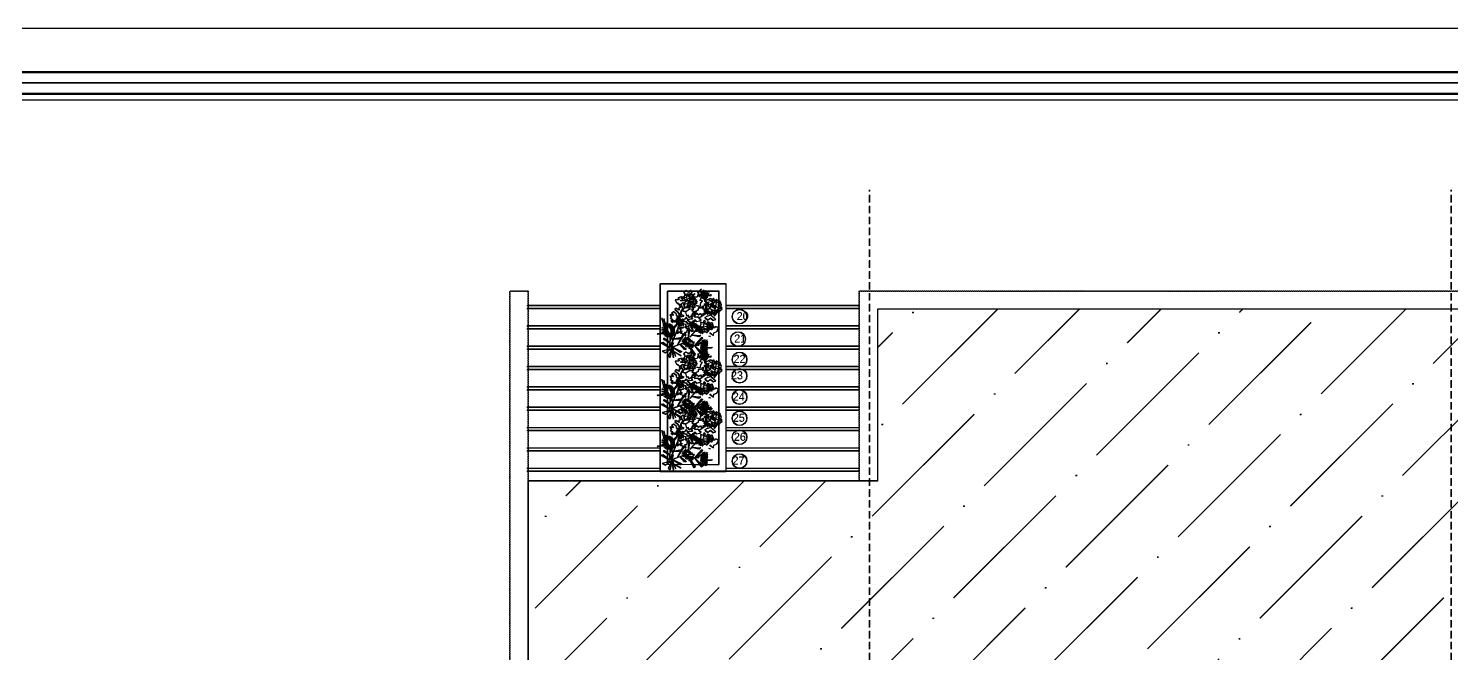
# Model space of a CAD drawing. Header units: inches. Extents: x 4821 to 127877, y 58012 to 433683.
# Drawn here: x 26467 to 46034, y 246447 to 255049 of the extents above; entities that cross this region are included whole.
import ezdxf

# ---------------------------------------------------------------- set-up
doc = ezdxf.new("R2010")
doc.units = ezdxf.units.IN
doc.header["$MEASUREMENT"] = 0
doc.linetypes.add('01-xa-b02-ground floor plan-h$0$HIDDENX2', pattern=[0.75, 0.5, -0.25])
doc.linetypes.add('DLINE', pattern=[0.55, 0.3, -0.25])
for name, color, linetype in [('A-COLS-TONE', 252, 'Continuous'), ('A-FLOR-OVHD', 21, 'DLINE'), ('A-FLOR-STRS', 11, 'Continuous'), ('A-FURN-FIXD', 10, 'Continuous'), ('A-WALL', 53, 'Continuous'), ('ELECTRICAL', 4, 'Continuous')]:
    doc.layers.add(name, color=color, linetype=linetype)
doc.styles.add('Xarab', font='xarab.shx')

# ---------------------------------------------------------------- blocks, each defined once
blk = doc.blocks.new('BANDA-MOATAZ')
at = {"color": 10}
blk.add_lwpolyline([(0, 0), (0, 40500), (-57155, 40500), (-57155, 0)], close=True, dxfattribs=at)
at = {"const_width": 17.5}
for points in [[(-350, 350), (-350, 40150), (-56805, 40150), (-56805, 350)], [(-525, 5112), (-525, 39975), (-56630, 39975), (-56630, 5112)]]:
    blk.add_lwpolyline(points, close=True, dxfattribs=at)
at = {"color": 131}
blk.add_lwpolyline([(-438, 438), (-438, 40062), (-56718, 40062), (-56718, 438)], close=True, dxfattribs=at)
at = {"layer": 'ELECTRICAL', "color": 131}
blk.add_lwpolyline([(-575, 5162), (-575, 39925), (-56580, 39925), (-56580, 5162)], close=True, dxfattribs=at)
blk = doc.blocks.new('A$C37701CC9')
at = {"layer": 'A-FURN-FIXD', "linetype": 'Continuous'}
for p, q in [((0.335, 0.613), (0.406, 0.656)), ((0.041, 0.543), (0.034, 0.505)), ((0.034, 0.505), (0.1, 0.451)), ((0.101, 0.445), (0.041, 0.543)), ((0.102, 0.473), (0.136, 0.564)), ((0.127, 0.582), (0.103, 0.475)), ((0.241, 0.512), (0.11, 0.477)), ((0.136, 0.564), (0.127, 0.582)), ((0.182, 0.572), (0.161, 0.492)), ((0.163, 0.495), (0.186, 0.562)), ((0.186, 0.562), (0.182, 0.572)), ((0.212, 0.647), (0.218, 0.655)), ((0.233, 0.597), (0.212, 0.647)), ((0.26, 0.529), (0.212, 0.539)), ((0.212, 0.539), (0.259, 0.533)), ((0.259, 0.533), (0.215, 0.559)), ((0.215, 0.559), (0.265, 0.539)), ((0.217, 0.516), (0.26, 0.529)), ((0.257, 0.52), (0.217, 0.516)), ((0.218, 0.655), (0.243, 0.601)), ((0.265, 0.539), (0.222, 0.578)), ((0.222, 0.578), (0.273, 0.549)), ((0.222, 0.488), (0.257, 0.52)), ((0.258, 0.513), (0.222, 0.488)), ((0.234, 0.48), (0.258, 0.513)), ((0.267, 0.507), (0.234, 0.48)), ((0.273, 0.549), (0.237, 0.593)), ((0.237, 0.593), (0.281, 0.562)), ((0.248, 0.47), (0.267, 0.507)), ((0.275, 0.5), (0.248, 0.47)), ((0.281, 0.562), (0.249, 0.608)), ((0.249, 0.608), (0.286, 0.571)), ((0.267, 0.464), (0.275, 0.5)), ((0.283, 0.499), (0.267, 0.464)), ((0.286, 0.571), (0.273, 0.62)), ((0.273, 0.62), (0.297, 0.575)), ((0.288, 0.469), (0.283, 0.499)), ((0.291, 0.502), (0.288, 0.469)), ((0.319, 0.508), (0.29, 0.501)), ((0.29, 0.501), (0.394, 0.463)), ((0.305, 0.472), (0.291, 0.502)), ((0.297, 0.575), (0.3, 0.624)), ((0.3, 0.624), (0.309, 0.578)), ((0.302, 0.504), (0.3, 0.508)), ((0.3, 0.505), (0.3, 0.508)), ((0.302, 0.496), (0.305, 0.472)), ((0.306, 0.494), (0.314, 0.475)), ((0.309, 0.578), (0.329, 0.622)), ((0.313, 0.507), (0.31, 0.513)), ((0.31, 0.507), (0.31, 0.513)), ((0.312, 0.492), (0.314, 0.475)), ((0.321, 0.507), (0.316, 0.523)), ((0.346, 0.497), (0.319, 0.52)), ((0.388, 0.473), (0.319, 0.508)), ((0.329, 0.622), (0.324, 0.578)), ((0.324, 0.578), (0.35, 0.616)), ((0.351, 0.505), (0.326, 0.525)), ((0.326, 0.525), (0.346, 0.497)), ((0.35, 0.616), (0.331, 0.574)), ((0.331, 0.574), (0.362, 0.602)), ((0.361, 0.517), (0.331, 0.536)), ((0.331, 0.536), (0.351, 0.505)), ((0.362, 0.602), (0.334, 0.567)), ((0.334, 0.567), (0.368, 0.582)), ((0.366, 0.534), (0.338, 0.543)), ((0.338, 0.543), (0.361, 0.517)), ((0.368, 0.582), (0.339, 0.56)), ((0.339, 0.56), (0.368, 0.557)), ((0.368, 0.557), (0.34, 0.552)), ((0.34, 0.552), (0.366, 0.534)), ((0.403, 0.636), (0.355, 0.607)), ((0.427, 0.539), (0.392, 0.53)), ((0.392, 0.53), (0.417, 0.509)), ((0.412, 0.54), (0.402, 0.545)), ((0.402, 0.545), (0.409, 0.48)), ((0.412, 0.489), (0.412, 0.54)), ((0.427, 0.463), (0.415, 0.496)), ((0.415, 0.496), (0.419, 0.461)), ((0.417, 0.509), (0.417, 0.481)), ((0.429, 0.562), (0.427, 0.539)), ((0.431, 0.497), (0.427, 0.463)), ((0.447, 0.555), (0.429, 0.562)), ((0.43, 0.469), (0.431, 0.497)), ((0.448, 0.493), (0.43, 0.469)), ((0.434, 0.47), (0.448, 0.493)), ((0.468, 0.577), (0.447, 0.555)), ((0.472, 0.539), (0.468, 0.577)), ((0.49, 0.566), (0.472, 0.539)), ((0.472, 0.486), (0.48, 0.504)), ((0.48, 0.504), (0.496, 0.508)), ((0.512, 0.546), (0.49, 0.566)), ((0.496, 0.508), (0.512, 0.546)), ((0.527, 0.504), (0.515, 0.491)), ((0.543, 0.542), (0.527, 0.504)), ((0.56, 0.534), (0.543, 0.542)), ((0.551, 0.493), (0.56, 0.534)), ((0.569, 0.505), (0.551, 0.493)), ((0.583, 0.483), (0.569, 0.505)), ((0.601, 0.505), (0.583, 0.483)), ((0.614, 0.479), (0.601, 0.505)), ((0.622, 0.533), (0.608, 0.499)), ((0.608, 0.499), (0.642, 0.477)), ((0.623, 0.546), (0.622, 0.533)), ((0.65, 0.57), (0.623, 0.546)), ((0.665, 0.526), (0.65, 0.57)), ((0.657, 0.508), (0.678, 0.483)), ((0.675, 0.441), (0.66, 0.507)), ((0.66, 0.507), (0.674, 0.445)), ((0.68, 0.544), (0.665, 0.526)), ((0.674, 0.445), (0.711, 0.497)), ((0.678, 0.483), (0.698, 0.497)), ((0.704, 0.512), (0.68, 0.544)), ((0.684, 0.501), (0.704, 0.512)), ((0.698, 0.497), (0.706, 0.482)), ((0.711, 0.497), (0.71, 0.449)), ((0.762, 0.502), (0.735, 0.474)), ((0.786, 0.479), (0.762, 0.502)), ((0.009, 0.462), (0, 0.435)), ((0, 0.435), (0.101, 0.445)), ((0.005, 0.397), (0.104, 0.447)), ((0.104, 0.447), (0.009, 0.462)), ((0.114, 0.45), (0.026, 0.381)), ((0.049, 0.32), (0.069, 0.405)), ((0.083, 0.336), (0.116, 0.442)), ((0.118, 0.445), (0.098, 0.326)), ((0.1, 0.451), (0.169, 0.447)), ((0.365, 0.443), (0.102, 0.473)), ((0.161, 0.465), (0.107, 0.451)), ((0.191, 0.348), (0.116, 0.448)), ((0.132, 0.304), (0.173, 0.369)), ((0.175, 0.369), (0.14, 0.286)), ((0.3, 0.369), (0.157, 0.397)), ((0.169, 0.447), (0.161, 0.465)), ((0.167, 0.393), (0.301, 0.354)), ((0.207, 0.315), (0.185, 0.337)), ((0.205, 0.326), (0.185, 0.337)), ((0.191, 0.348), (0.221, 0.321)), ((0.192, 0.465), (0.217, 0.487)), ((0.204, 0.467), (0.227, 0.485)), ((0.244, 0.22), (0.205, 0.335)), ((0.205, 0.334), (0.216, 0.228)), ((0.23, 0.398), (0.211, 0.457)), ((0.231, 0.32), (0.214, 0.358)), ((0.214, 0.358), (0.224, 0.32)), ((0.217, 0.458), (0.25, 0.39)), ((0.25, 0.39), (0.23, 0.398)), ((0.236, 0.358), (0.231, 0.32)), ((0.24, 0.321), (0.236, 0.358)), ((0.254, 0.347), (0.24, 0.321)), ((0.251, 0.307), (0.268, 0.339)), ((0.252, 0.323), (0.254, 0.347)), ((0.268, 0.339), (0.252, 0.323)), ((0.388, 0.329), (0.258, 0.297)), ((0.313, 0.395), (0.28, 0.451)), ((0.505, 0.481), (0.284, 0.433)), ((0.317, 0.407), (0.284, 0.433)), ((0.285, 0.45), (0.327, 0.391)), ((0.299, 0.367), (0.288, 0.333)), ((0.288, 0.333), (0.325, 0.355)), ((0.303, 0.406), (0.299, 0.367)), ((0.301, 0.354), (0.3, 0.369)), ((0.356, 0.416), (0.303, 0.406)), ((0.327, 0.391), (0.313, 0.395)), ((0.323, 0.489), (0.328, 0.481)), ((0.325, 0.355), (0.331, 0.334)), ((0.326, 0.488), (0.328, 0.481)), ((0.331, 0.334), (0.356, 0.336)), ((0.366, 0.454), (0.341, 0.421)), ((0.341, 0.421), (0.356, 0.416)), ((0.364, 0.39), (0.347, 0.442)), ((0.348, 0.445), (0.379, 0.381)), ((0.352, 0.335), (0.37, 0.335)), ((0.379, 0.381), (0.364, 0.39)), ((0.365, 0.443), (0.4, 0.448)), ((0.365, 0.31), (0.388, 0.329)), ((0.377, 0.421), (0.366, 0.454)), ((0.369, 0.347), (0.38, 0.36)), ((0.37, 0.335), (0.369, 0.347)), ((0.406, 0.425), (0.377, 0.421)), ((0.413, 0.434), (0.378, 0.415)), ((0.378, 0.415), (0.408, 0.434)), ((0.378, 0.362), (0.489, 0.275)), ((0.41, 0.445), (0.38, 0.441)), ((0.38, 0.441), (0.413, 0.434)), ((0.38, 0.36), (0.412, 0.37)), ((0.414, 0.452), (0.385, 0.462)), ((0.385, 0.462), (0.41, 0.445)), ((0.409, 0.43), (0.394, 0.39)), ((0.394, 0.39), (0.418, 0.428)), ((0.417, 0.317), (0.396, 0.341)), ((0.419, 0.461), (0.398, 0.481)), ((0.398, 0.481), (0.414, 0.452)), ((0.409, 0.411), (0.406, 0.425)), ((0.411, 0.439), (0.409, 0.432)), ((0.409, 0.434), (0.411, 0.432)), ((0.412, 0.37), (0.409, 0.411)), ((0.414, 0.448), (0.411, 0.439)), ((0.411, 0.432), (0.415, 0.43)), ((0.418, 0.455), (0.414, 0.448)), ((0.415, 0.43), (0.419, 0.43)), ((0.417, 0.481), (0.438, 0.471)), ((0.418, 0.428), (0.417, 0.397)), ((0.417, 0.397), (0.424, 0.427)), ((0.421, 0.463), (0.418, 0.455)), ((0.419, 0.43), (0.426, 0.431)), ((0.426, 0.466), (0.421, 0.463)), ((0.424, 0.427), (0.432, 0.407)), ((0.444, 0.38), (0.425, 0.351)), ((0.425, 0.351), (0.443, 0.332)), ((0.432, 0.466), (0.426, 0.466)), ((0.426, 0.431), (0.428, 0.433)), ((0.428, 0.433), (0.433, 0.441)), ((0.432, 0.407), (0.428, 0.429)), ((0.428, 0.429), (0.444, 0.421)), ((0.435, 0.46), (0.432, 0.466)), ((0.444, 0.421), (0.432, 0.435)), ((0.432, 0.435), (0.45, 0.429)), ((0.433, 0.441), (0.436, 0.449)), ((0.455, 0.484), (0.434, 0.47)), ((0.45, 0.429), (0.434, 0.439)), ((0.434, 0.439), (0.453, 0.438)), ((0.436, 0.449), (0.435, 0.46)), ((0.437, 0.448), (0.457, 0.453)), ((0.453, 0.438), (0.437, 0.448)), ((0.438, 0.464), (0.455, 0.484)), ((0.457, 0.471), (0.438, 0.464)), ((0.438, 0.471), (0.448, 0.469)), ((0.44, 0.454), (0.457, 0.471)), ((0.457, 0.453), (0.44, 0.454)), ((0.443, 0.332), (0.453, 0.318)), ((0.459, 0.427), (0.444, 0.407)), ((0.444, 0.407), (0.444, 0.38)), ((0.445, 0.472), (0.449, 0.487)), ((0.449, 0.487), (0.472, 0.486)), ((0.471, 0.37), (0.457, 0.343)), ((0.457, 0.343), (0.458, 0.309)), ((0.463, 0.404), (0.459, 0.427)), ((0.462, 0.458), (0.479, 0.466)), ((0.492, 0.391), (0.463, 0.404)), ((0.483, 0.48), (0.464, 0.463)), ((0.494, 0.318), (0.471, 0.37)), ((0.479, 0.466), (0.483, 0.48)), ((0.48, 0.373), (0.492, 0.391)), ((0.509, 0.473), (0.481, 0.449)), ((0.481, 0.449), (0.5, 0.42)), ((0.516, 0.336), (0.494, 0.318)), ((0.5, 0.42), (0.505, 0.449)), ((0.5, 0.355), (0.52, 0.376)), ((0.524, 0.341), (0.5, 0.355)), ((0.513, 0.477), (0.505, 0.481)), ((0.505, 0.449), (0.527, 0.464)), ((0.515, 0.491), (0.509, 0.473)), ((0.509, 0.388), (0.551, 0.413)), ((0.52, 0.376), (0.509, 0.388)), ((0.537, 0.305), (0.516, 0.336)), ((0.528, 0.337), (0.524, 0.341)), ((0.609, 0.434), (0.527, 0.471)), ((0.527, 0.464), (0.53, 0.468)), ((0.553, 0.336), (0.528, 0.337)), ((0.531, 0.47), (0.594, 0.457)), ((0.55, 0.29), (0.553, 0.336)), ((0.572, 0.332), (0.55, 0.29)), ((0.554, 0.456), (0.554, 0.415)), ((0.554, 0.415), (0.602, 0.378)), ((0.586, 0.296), (0.572, 0.332)), ((0.612, 0.337), (0.585, 0.351)), ((0.585, 0.351), (0.586, 0.296)), ((0.592, 0.475), (0.614, 0.479)), ((0.594, 0.457), (0.592, 0.475)), ((0.593, 0.425), (0.618, 0.453)), ((0.603, 0.411), (0.593, 0.425)), ((0.602, 0.378), (0.594, 0.377)), ((0.594, 0.377), (0.612, 0.337)), ((0.654, 0.381), (0.598, 0.421)), ((0.598, 0.421), (0.654, 0.409)), ((0.602, 0.402), (0.603, 0.411)), ((0.626, 0.366), (0.602, 0.402)), ((0.629, 0.365), (0.614, 0.389)), ((0.614, 0.389), (0.654, 0.381)), ((0.618, 0.35), (0.626, 0.366)), ((0.633, 0.326), (0.618, 0.35)), ((0.654, 0.409), (0.621, 0.463)), ((0.621, 0.463), (0.675, 0.441)), ((0.631, 0.33), (0.629, 0.365)), ((0.687, 0.368), (0.631, 0.33)), ((0.65, 0.343), (0.633, 0.326)), ((0.642, 0.477), (0.644, 0.455)), ((0.677, 0.427), (0.646, 0.357)), ((0.646, 0.357), (0.663, 0.415)), ((0.68, 0.321), (0.65, 0.343)), ((0.663, 0.415), (0.723, 0.406)), ((0.667, 0.337), (0.687, 0.368)), ((0.704, 0.323), (0.667, 0.337)), ((0.688, 0.447), (0.669, 0.347)), ((0.669, 0.347), (0.72, 0.372)), ((0.688, 0.365), (0.677, 0.427)), ((0.761, 0.385), (0.679, 0.415)), ((0.679, 0.415), (0.688, 0.365)), ((0.693, 0.337), (0.68, 0.321)), ((0.723, 0.406), (0.688, 0.447)), ((0.712, 0.332), (0.693, 0.337)), ((0.731, 0.39), (0.701, 0.362)), ((0.701, 0.362), (0.704, 0.323)), ((0.703, 0.389), (0.73, 0.434)), ((0.747, 0.37), (0.703, 0.389)), ((0.706, 0.482), (0.731, 0.478)), ((0.706, 0.367), (0.73, 0.354)), ((0.71, 0.449), (0.759, 0.456)), ((0.713, 0.347), (0.712, 0.332)), ((0.722, 0.34), (0.713, 0.347)), ((0.728, 0.356), (0.722, 0.34)), ((0.73, 0.434), (0.761, 0.385)), ((0.73, 0.354), (0.731, 0.39)), ((0.731, 0.478), (0.743, 0.456)), ((0.759, 0.456), (0.733, 0.439)), ((0.733, 0.439), (0.77, 0.412)), ((0.752, 0.336), (0.741, 0.359)), ((0.743, 0.456), (0.757, 0.454)), ((0.76, 0.391), (0.747, 0.37)), ((0.81, 0.334), (0.752, 0.336)), ((0.757, 0.454), (0.763, 0.431)), ((0.77, 0.412), (0.76, 0.391)), ((0.781, 0.371), (0.76, 0.387)), ((0.763, 0.431), (0.773, 0.418)), ((0.809, 0.346), (0.768, 0.316)), ((0.768, 0.307), (0.806, 0.342)), ((0.773, 0.418), (0.769, 0.414)), ((0.773, 0.318), (0.81, 0.334)), ((0.778, 0.442), (0.786, 0.479)), ((0.807, 0.429), (0.778, 0.442)), ((0.781, 0.405), (0.807, 0.429)), ((0.096, 0.176), (0.164, 0.243)), ((0.112, 0.171), (0.096, 0.176)), ((0.166, 0.241), (0.112, 0.171)), ((0.14, 0.286), (0.132, 0.304)), ((0.204, 0.202), (0.133, 0.103)), ((0.148, 0.091), (0.204, 0.199)), ((0.198, 0.28), (0.158, 0.254)), ((0.158, 0.254), (0.187, 0.257)), ((0.207, 0.283), (0.167, 0.284)), ((0.167, 0.284), (0.198, 0.28)), ((0.187, 0.257), (0.168, 0.229)), ((0.168, 0.229), (0.205, 0.252)), ((0.173, 0.305), (0.207, 0.283)), ((0.209, 0.293), (0.173, 0.305)), ((0.205, 0.252), (0.179, 0.218)), ((0.179, 0.218), (0.209, 0.247)), ((0.209, 0.295), (0.184, 0.322)), ((0.207, 0.31), (0.184, 0.322)), ((0.199, 0.277), (0.196, 0.265)), ((0.196, 0.265), (0.202, 0.255)), ((0.226, 0.156), (0.198, 0.214)), ((0.206, 0.288), (0.199, 0.277)), ((0.202, 0.255), (0.21, 0.255)), ((0.205, 0.203), (0.322, 0.151)), ((0.208, 0.291), (0.206, 0.288)), ((0.209, 0.247), (0.207, 0.217)), ((0.214, 0.242), (0.207, 0.217)), ((0.209, 0.324), (0.225, 0.315)), ((0.213, 0.256), (0.21, 0.255)), ((0.311, 0.144), (0.212, 0.196)), ((0.212, 0.196), (0.261, 0.149)), ((0.235, 0.163), (0.212, 0.191)), ((0.215, 0.309), (0.219, 0.306)), ((0.219, 0.306), (0.216, 0.306)), ((0.216, 0.228), (0.244, 0.22)), ((0.217, 0.303), (0.221, 0.307)), ((0.229, 0.319), (0.221, 0.307)), ((0.235, 0.324), (0.229, 0.319)), ((0.229, 0.266), (0.233, 0.269)), ((0.233, 0.269), (0.239, 0.277)), ((0.241, 0.323), (0.235, 0.324)), ((0.242, 0.233), (0.236, 0.263)), ((0.236, 0.263), (0.253, 0.249)), ((0.238, 0.239), (0.242, 0.233)), ((0.239, 0.277), (0.244, 0.285)), ((0.253, 0.249), (0.239, 0.273)), ((0.239, 0.273), (0.262, 0.27)), ((0.246, 0.318), (0.241, 0.323)), ((0.243, 0.282), (0.271, 0.286)), ((0.262, 0.27), (0.243, 0.282)), ((0.244, 0.285), (0.248, 0.296)), ((0.249, 0.307), (0.246, 0.318)), ((0.248, 0.296), (0.249, 0.307)), ((0.251, 0.296), (0.276, 0.312)), ((0.276, 0.312), (0.251, 0.307)), ((0.271, 0.286), (0.251, 0.296)), ((0.273, 0.294), (0.365, 0.31)), ((0.368, 0.25), (0.288, 0.286)), ((0.319, 0.185), (0.313, 0.277)), ((0.316, 0.271), (0.339, 0.173)), ((0.339, 0.173), (0.319, 0.185)), ((0.37, 0.32), (0.357, 0.283)), ((0.357, 0.283), (0.37, 0.273)), ((0.405, 0.31), (0.359, 0.268)), ((0.36, 0.264), (0.417, 0.309)), ((0.4, 0.208), (0.362, 0.178)), ((0.362, 0.178), (0.395, 0.196)), ((0.403, 0.216), (0.365, 0.196)), ((0.365, 0.196), (0.4, 0.208)), ((0.376, 0.218), (0.366, 0.248)), ((0.396, 0.2), (0.366, 0.151)), ((0.366, 0.151), (0.4, 0.197)), ((0.368, 0.246), (0.387, 0.222)), ((0.369, 0.249), (0.399, 0.237)), ((0.37, 0.273), (0.383, 0.287)), ((0.411, 0.227), (0.382, 0.217)), ((0.382, 0.217), (0.403, 0.216)), ((0.383, 0.287), (0.402, 0.279)), ((0.385, 0.141), (0.39, 0.169)), ((0.415, 0.231), (0.388, 0.239)), ((0.388, 0.239), (0.411, 0.227)), ((0.39, 0.165), (0.41, 0.204)), ((0.4, 0.197), (0.39, 0.165)), ((0.39, 0.169), (0.413, 0.177)), ((0.419, 0.238), (0.4, 0.246)), ((0.4, 0.246), (0.415, 0.231)), ((0.412, 0.154), (0.4, 0.168)), ((0.424, 0.245), (0.401, 0.264)), ((0.401, 0.264), (0.419, 0.238)), ((0.402, 0.279), (0.407, 0.283)), ((0.417, 0.309), (0.405, 0.31)), ((0.407, 0.283), (0.413, 0.283)), ((0.41, 0.234), (0.41, 0.234)), ((0.41, 0.204), (0.415, 0.187)), ((0.411, 0.174), (0.423, 0.149)), ((0.413, 0.283), (0.414, 0.301)), ((0.413, 0.177), (0.422, 0.191)), ((0.414, 0.256), (0.427, 0.324)), ((0.414, 0.301), (0.417, 0.317)), ((0.415, 0.187), (0.418, 0.212)), ((0.424, 0.251), (0.417, 0.275)), ((0.417, 0.275), (0.424, 0.245)), ((0.418, 0.212), (0.429, 0.201)), ((0.42, 0.215), (0.463, 0.131)), ((0.421, 0.22), (0.423, 0.212)), ((0.429, 0.201), (0.421, 0.218)), ((0.421, 0.218), (0.435, 0.211)), ((0.422, 0.191), (0.433, 0.182)), ((0.431, 0.299), (0.424, 0.251)), ((0.425, 0.222), (0.438, 0.224)), ((0.435, 0.211), (0.425, 0.222)), ((0.427, 0.226), (0.44, 0.235)), ((0.438, 0.224), (0.427, 0.226)), ((0.449, 0.299), (0.429, 0.258)), ((0.429, 0.258), (0.431, 0.299)), ((0.43, 0.231), (0.447, 0.239)), ((0.44, 0.235), (0.43, 0.231)), ((0.432, 0.182), (0.43, 0.147)), ((0.434, 0.25), (0.455, 0.265)), ((0.445, 0.255), (0.434, 0.25)), ((0.442, 0.21), (0.434, 0.185)), ((0.435, 0.265), (0.449, 0.299)), ((0.452, 0.285), (0.435, 0.265)), ((0.435, 0.244), (0.445, 0.255)), ((0.447, 0.239), (0.435, 0.244)), ((0.439, 0.259), (0.452, 0.285)), ((0.455, 0.265), (0.439, 0.259)), ((0.439, 0.185), (0.454, 0.164)), ((0.463, 0.206), (0.442, 0.21)), ((0.458, 0.309), (0.448, 0.309)), ((0.45, 0.307), (0.476, 0.303)), ((0.454, 0.164), (0.466, 0.175)), ((0.484, 0.217), (0.463, 0.206)), ((0.466, 0.175), (0.486, 0.165)), ((0.476, 0.303), (0.479, 0.287)), ((0.479, 0.287), (0.494, 0.289)), ((0.494, 0.289), (0.481, 0.26)), ((0.481, 0.26), (0.498, 0.232)), ((0.487, 0.183), (0.484, 0.217)), ((0.486, 0.165), (0.51, 0.164)), ((0.514, 0.185), (0.487, 0.183)), ((0.498, 0.232), (0.512, 0.218)), ((0.51, 0.164), (0.514, 0.185)), ((0.512, 0.218), (0.519, 0.235)), ((0.519, 0.235), (0.529, 0.248)), ((0.524, 0.285), (0.537, 0.305)), ((0.534, 0.265), (0.524, 0.285)), ((0.526, 0.247), (0.627, 0.167)), ((0.529, 0.248), (0.534, 0.265)), ((0.551, 0.183), (0.533, 0.145)), ((0.571, 0.165), (0.549, 0.187)), ((0.581, 0.248), (0.557, 0.219)), ((0.561, 0.22), (0.571, 0.225)), ((0.58, 0.314), (0.563, 0.261)), ((0.563, 0.261), (0.581, 0.248)), ((0.571, 0.225), (0.579, 0.208)), ((0.598, 0.123), (0.571, 0.165)), ((0.579, 0.208), (0.595, 0.215)), ((0.61, 0.285), (0.58, 0.314)), ((0.595, 0.215), (0.607, 0.196)), ((0.636, 0.15), (0.596, 0.169)), ((0.596, 0.169), (0.629, 0.127)), ((0.607, 0.188), (0.621, 0.213)), ((0.607, 0.196), (0.607, 0.188)), ((0.634, 0.288), (0.61, 0.285)), ((0.638, 0.196), (0.62, 0.199)), ((0.62, 0.199), (0.636, 0.15)), ((0.621, 0.213), (0.641, 0.21)), ((0.634, 0.166), (0.625, 0.166)), ((0.625, 0.166), (0.638, 0.135)), ((0.646, 0.251), (0.634, 0.288)), ((0.646, 0.208), (0.634, 0.166)), ((0.641, 0.21), (0.637, 0.233)), ((0.637, 0.233), (0.669, 0.233)), ((0.656, 0.201), (0.638, 0.196)), ((0.705, 0.216), (0.643, 0.186)), ((0.643, 0.186), (0.676, 0.151)), ((0.667, 0.253), (0.646, 0.251)), ((0.688, 0.214), (0.646, 0.208)), ((0.65, 0.184), (0.688, 0.214)), ((0.676, 0.151), (0.65, 0.184)), ((0.656, 0.324), (0.661, 0.27)), ((0.683, 0.215), (0.656, 0.201)), ((0.661, 0.27), (0.7, 0.277)), ((0.669, 0.233), (0.667, 0.253)), ((0.712, 0.224), (0.675, 0.157)), ((0.695, 0.236), (0.683, 0.215)), ((0.703, 0.164), (0.683, 0.095)), ((0.684, 0.204), (0.705, 0.216)), ((0.731, 0.152), (0.684, 0.204)), ((0.714, 0.188), (0.695, 0.236)), ((0.7, 0.277), (0.726, 0.264)), ((0.704, 0.07), (0.703, 0.164)), ((0.733, 0.194), (0.712, 0.224)), ((0.734, 0.236), (0.714, 0.188)), ((0.726, 0.264), (0.725, 0.292)), ((0.725, 0.292), (0.779, 0.285)), ((0.762, 0.243), (0.725, 0.222)), ((0.725, 0.222), (0.728, 0.236)), ((0.728, 0.236), (0.754, 0.248)), ((0.732, 0.185), (0.733, 0.194)), ((0.777, 0.188), (0.734, 0.236)), ((0.782, 0.256), (0.753, 0.265)), ((0.753, 0.265), (0.781, 0.26)), ((0.756, 0.175), (0.753, 0.163)), ((0.76, 0.196), (0.756, 0.175)), ((0.781, 0.26), (0.757, 0.285)), ((0.757, 0.285), (0.784, 0.267)), ((0.757, 0.25), (0.782, 0.256)), ((0.783, 0.246), (0.757, 0.25)), ((0.788, 0.246), (0.765, 0.229)), ((0.765, 0.229), (0.783, 0.246)), ((0.768, 0.316), (0.768, 0.307)), ((0.779, 0.285), (0.773, 0.318)), ((0.773, 0.108), (0.777, 0.188)), ((0.784, 0.267), (0.776, 0.295)), ((0.776, 0.295), (0.79, 0.276)), ((0.78, 0.222), (0.788, 0.246)), ((0.798, 0.245), (0.78, 0.222)), ((0.79, 0.276), (0.794, 0.309)), ((0.792, 0.221), (0.798, 0.245)), ((0.803, 0.243), (0.792, 0.221)), ((0.794, 0.309), (0.8, 0.275)), ((0.8, 0.275), (0.82, 0.31)), ((0.803, 0.31), (0.8, 0.285)), ((0.8, 0.218), (0.803, 0.243)), ((0.809, 0.24), (0.8, 0.218)), ((0.809, 0.19), (0.806, 0.211)), ((0.807, 0.214), (0.826, 0.191)), ((0.813, 0.217), (0.809, 0.24)), ((0.826, 0.191), (0.809, 0.19)), ((0.82, 0.31), (0.81, 0.278)), ((0.81, 0.278), (0.834, 0.303)), ((0.817, 0.247), (0.813, 0.217)), ((0.835, 0.218), (0.814, 0.244)), ((0.834, 0.303), (0.82, 0.277)), ((0.82, 0.277), (0.85, 0.289)), ((0.85, 0.289), (0.825, 0.271)), ((0.825, 0.271), (0.852, 0.263)), ((0.85, 0.239), (0.825, 0.25)), ((0.825, 0.25), (0.835, 0.218)), ((0.852, 0.263), (0.827, 0.264)), ((0.827, 0.264), (0.85, 0.239)), ((0.853, 0.316), (0.837, 0.326)), ((0.133, 0.103), (0.148, 0.091)), ((0.197, 0.089), (0.153, 0.08)), ((0.153, 0.08), (0.194, 0.079)), ((0.194, 0.079), (0.159, 0.053)), ((0.159, 0.053), (0.191, 0.064)), ((0.209, 0.092), (0.162, 0.108)), ((0.162, 0.108), (0.197, 0.089)), ((0.177, 0.048), (0.205, 0.067)), ((0.191, 0.064), (0.177, 0.048)), ((0.214, 0.1), (0.185, 0.121)), ((0.185, 0.121), (0.209, 0.092)), ((0.215, 0.093), (0.198, 0.087)), ((0.198, 0.087), (0.199, 0.077)), ((0.199, 0.077), (0.212, 0.074)), ((0.223, 0.1), (0.2, 0.133)), ((0.2, 0.133), (0.214, 0.1)), ((0.2, 0.051), (0.216, 0.069)), ((0.205, 0.067), (0.2, 0.051)), ((0.212, 0.074), (0.223, 0.074)), ((0.232, 0.095), (0.215, 0.093)), ((0.234, 0.102), (0.216, 0.134)), ((0.216, 0.134), (0.223, 0.1)), ((0.216, 0.069), (0.222, 0.059)), ((0.238, 0.01), (0.22, 0.053)), ((0.222, 0.059), (0.228, 0.071)), ((0.223, 0.074), (0.234, 0.075)), ((0.227, 0.054), (0.247, 0.007)), ((0.228, 0.071), (0.238, 0.061)), ((0.247, 0.104), (0.23, 0.141)), ((0.23, 0.141), (0.234, 0.102)), ((0.248, 0.098), (0.232, 0.095)), ((0.234, 0.075), (0.251, 0.078)), ((0.261, 0.149), (0.235, 0.163)), ((0.238, 0.061), (0.244, 0.073)), ((0.247, 0.007), (0.238, 0.01)), ((0.244, 0.073), (0.259, 0.062)), ((0.253, 0.144), (0.245, 0.11)), ((0.26, 0.099), (0.248, 0.098)), ((0.25, 0.102), (0.253, 0.144)), ((0.265, 0.143), (0.25, 0.102)), ((0.251, 0.078), (0.265, 0.084)), ((0.256, 0.101), (0.265, 0.143)), ((0.278, 0.14), (0.256, 0.101)), ((0.259, 0.062), (0.257, 0.076)), ((0.257, 0.076), (0.271, 0.067)), ((0.269, 0.099), (0.26, 0.099)), ((0.267, 0.104), (0.278, 0.14)), ((0.296, 0.135), (0.267, 0.104)), ((0.268, 0.084), (0.272, 0.089)), ((0.273, 0.096), (0.269, 0.099)), ((0.271, 0.067), (0.272, 0.081)), ((0.272, 0.089), (0.273, 0.096)), ((0.272, 0.081), (0.292, 0.075)), ((0.273, 0.101), (0.296, 0.135)), ((0.273, 0.097), (0.307, 0.115)), ((0.307, 0.115), (0.273, 0.101)), ((0.309, 0.088), (0.273, 0.097)), ((0.292, 0.075), (0.279, 0.091)), ((0.279, 0.091), (0.309, 0.088)), ((0.322, 0.151), (0.311, 0.144)), ((0.362, 0.083), (0.36, 0.063)), ((0.4, 0.082), (0.381, 0.03)), ((0.381, 0.03), (0.412, 0.035)), ((0.402, 0.144), (0.385, 0.141)), ((0.388, 0.115), (0.402, 0.144)), ((0.417, 0.1), (0.388, 0.115)), ((0.423, 0.149), (0.412, 0.154)), ((0.412, 0.035), (0.437, 0.004)), ((0.43, 0.147), (0.416, 0.119)), ((0.416, 0.119), (0.417, 0.1)), ((0.439, 0.096), (0.419, 0.103)), ((0.419, 0.103), (0.452, 0.098)), ((0.425, 0.107), (0.433, 0.109)), ((0.433, 0.109), (0.438, 0.124)), ((0.436, 0.088), (0.47, 0.098)), ((0.454, 0.065), (0.436, 0.088)), ((0.437, 0.004), (0.483, 0)), ((0.438, 0.124), (0.448, 0.124)), ((0.438, 0.07), (0.439, 0.096)), ((0.468, 0.073), (0.438, 0.07)), ((0.466, 0.115), (0.442, 0.104)), ((0.442, 0.104), (0.472, 0.092)), ((0.452, 0.098), (0.449, 0.133)), ((0.449, 0.133), (0.465, 0.103)), ((0.472, 0.092), (0.454, 0.065)), ((0.46, 0.091), (0.466, 0.115)), ((0.465, 0.131), (0.461, 0.088)), ((0.461, 0.088), (0.493, 0.104)), ((0.465, 0.103), (0.483, 0.153)), ((0.492, 0.114), (0.465, 0.131)), ((0.465, 0.044), (0.471, 0.057)), ((0.483, 0.059), (0.468, 0.073)), ((0.48, 0.043), (0.469, 0.043)), ((0.47, 0.098), (0.492, 0.114)), ((0.501, 0.072), (0.479, 0.08)), ((0.479, 0.08), (0.483, 0.059)), ((0.486, 0.027), (0.48, 0.043)), ((0.483, 0.153), (0.486, 0.117)), ((0.483, 0), (0.486, 0.027)), ((0.494, 0.141), (0.485, 0.149)), ((0.486, 0.117), (0.514, 0.138)), ((0.52, 0.089), (0.492, 0.073)), ((0.493, 0.104), (0.501, 0.072)), ((0.501, 0.145), (0.494, 0.141)), ((0.508, 0.138), (0.501, 0.145)), ((0.514, 0.138), (0.508, 0.103)), ((0.508, 0.103), (0.52, 0.089)), ((0.533, 0.145), (0.565, 0.121)), ((0.565, 0.121), (0.547, 0.082)), ((0.547, 0.082), (0.565, 0.058)), ((0.565, 0.058), (0.598, 0.123)), ((0.669, 0.103), (0.597, 0.084)), ((0.597, 0.084), (0.664, 0.057)), ((0.638, 0.135), (0.598, 0.137)), ((0.598, 0.137), (0.626, 0.099)), ((0.629, 0.127), (0.619, 0.1)), ((0.619, 0.1), (0.644, 0.069)), ((0.626, 0.099), (0.646, 0.121)), ((0.644, 0.069), (0.668, 0.049)), ((0.646, 0.121), (0.663, 0.145)), ((0.663, 0.145), (0.652, 0.067)), ((0.652, 0.067), (0.669, 0.103)), ((0.664, 0.057), (0.685, 0.073)), ((0.685, 0.073), (0.666, 0.037)), ((0.666, 0.037), (0.676, 0.058)), ((0.668, 0.049), (0.697, 0.023)), ((0.675, 0.157), (0.731, 0.152)), ((0.676, 0.058), (0.71, 0.06)), ((0.683, 0.095), (0.773, 0.108)), ((0.705, 0.144), (0.694, 0.132)), ((0.71, 0.06), (0.695, 0.069)), ((0.695, 0.069), (0.709, 0.025)), ((0.697, 0.023), (0.723, 0.047)), ((0.721, 0.144), (0.704, 0.07)), ((0.732, 0.136), (0.705, 0.144)), ((0.709, 0.025), (0.734, 0.081)), ((0.792, 0.115), (0.721, 0.144)), ((0.723, 0.047), (0.743, 0.041)), ((0.753, 0.155), (0.732, 0.136)), ((0.734, 0.081), (0.755, 0.06)), ((0.743, 0.041), (0.777, 0.069)), ((0.753, 0.163), (0.755, 0.152)), ((0.768, 0.148), (0.753, 0.155)), ((0.755, 0.06), (0.759, 0.097)), ((0.759, 0.097), (0.76, 0.115)), ((0.76, 0.115), (0.792, 0.115)), ((0.767, 0.119), (0.779, 0.14)), ((0.786, 0.09), (0.767, 0.119)), ((0.77, 0.164), (0.768, 0.148)), ((0.792, 0.145), (0.77, 0.164)), ((0.777, 0.069), (0.786, 0.09))]:
    blk.add_line(p, q, dxfattribs=at)
for points in [[(0.31, 0.525), (0.319, 0.53), (0.325, 0.535), (0.332, 0.548), (0.331, 0.56), (0.327, 0.568), (0.315, 0.572), (0.299, 0.572), (0.291, 0.563), (0.28, 0.549), (0.27, 0.539), (0.26, 0.525), (0.27, 0.51), (0.284, 0.507), (0.297, 0.513)], [(0.31, 0.525), (0.309, 0.523), (0.307, 0.522), (0.305, 0.521), (0.303, 0.52), (0.301, 0.518), (0.299, 0.516), (0.297, 0.513), (0.297, 0.513)], [(0.423, 0.225), (0.425, 0.227), (0.43, 0.235), (0.433, 0.243), (0.436, 0.253), (0.439, 0.262), (0.439, 0.267), (0.434, 0.264), (0.425, 0.251), (0.418, 0.237), (0.408, 0.222), (0.402, 0.212), (0.397, 0.199), (0.405, 0.198), (0.413, 0.207), (0.42, 0.217), (0.424, 0.228)], [(0.8, 0.25), (0.803, 0.249), (0.808, 0.25), (0.815, 0.254), (0.819, 0.263), (0.818, 0.27), (0.812, 0.27), (0.804, 0.272), (0.794, 0.271), (0.789, 0.264), (0.786, 0.257), (0.79, 0.25), (0.798, 0.249), (0.803, 0.25)]]:
    blk.add_lwpolyline(points, dxfattribs=at)

msp = doc.modelspace()

# ---------------------------------------------------------------- hatches: boundary and pattern name
at = {"layer": 'A-WALL'}
h = msp.add_hatch(dxfattribs=at)
h.set_pattern_fill('ANSI36', color=3, scale=250)
h.set_pattern_definition([(45, (-580871.2, -297636.8), (420.9495, 1543.4815), [1984.375, -396.875, 0, -396.875])])
h.paths.add_polyline_path([(90715.4, 248842.2), (85891, 248842.4), (85891, 251184.2), (38140.1, 251184.2), (38140.1, 248820.2), (33334.5, 248820.2), (33334.5, 238757.7), (37876.9, 238757.7), (37876.9, 241859.3), (86147.9, 241859.3), (86147.4, 238757.7), (90715.4, 238757.7)])
h = msp.add_hatch(dxfattribs=at)
h.set_pattern_fill('ANSI36', color=3, scale=250)
h.set_pattern_definition([(45, (-580867.8, -297633.8), (420.9495, 1543.4815), [1984.375, -396.875, 0, -396.875])])
h.paths.add_polyline_path([(90718.8, 248845.2), (85894.4, 248845.4), (85894.4, 251187.2), (38143.5, 251187.2), (38143.5, 248823.2), (33337.9, 248823.2), (33337.9, 238760.7), (37880.3, 238760.7), (37880.3, 241862.3), (86151.3, 241862.3), (86150.8, 238760.7), (90718.8, 238760.7)])

# ---------------------------------------------------------------- linework, layer by layer
at = {"layer": 'A-COLS-TONE', "linetype": '01-xa-b02-ground floor plan-h$0$HIDDENX2', "ltscale": 200}
for p, q in [((38030.9, 238705.5), (38030.9, 252825.8)), ((38034.3, 238708.4), (38034.3, 252828.8)), ((46028.4, 238705.5), (46028.4, 252825.8)), ((46031.8, 238708.4), (46031.8, 252828.8))]:
    msp.add_line(p, q, dxfattribs=at)
at = {"layer": 'A-FLOR-OVHD', "ltscale": 0.4, "elevation": 0}
for points in [[(33088.5, 251437.2), (33337.9, 251437.2), (33337.9, 238760.7), (33088.5, 238760.7)], [(33085.1, 251434.2), (33334.5, 251434.2), (33334.5, 238757.7), (33085.1, 238757.7)]]:
    msp.add_lwpolyline(points, close=True, dxfattribs=at)
at = {"layer": 'A-FLOR-OVHD', "ltscale": 0.4, "elevation": -217138.8}
for points in [[(37893.5, 248823.2), (37893.5, 251437.2), (86145.4, 251437.2), (86145.3, 248845.4), (85894.4, 248845.4), (85894.4, 251187.2), (38143.5, 251187.2), (38143.5, 248823.2), (37893.5, 248823.2)], [(37890.1, 248820.2), (37890.1, 251434.2), (86142, 251434.2), (86141.9, 248842.4), (85891, 248842.4), (85891, 251184.2), (38140.1, 251184.2), (38140.1, 248820.2), (37890.1, 248820.2)]]:
    msp.add_lwpolyline(points, dxfattribs=at)
at = {"layer": 'A-FLOR-STRS', "ltscale": 200}
for p, q in [((35155.1, 251232.4, -217138.8), (33320.3, 251232.4, -217138.8)), ((35155.1, 251192.4, -217138.8), (33320.3, 251192.4, -217138.8)), ((35158.5, 251235.4, -217138.8), (33323.7, 251235.4, -217138.8)), ((35158.5, 251195.4, -217138.8), (33323.7, 251195.4, -217138.8)), ((37889.1, 251232.4, -217138.8), (36054.3, 251232.4, -217138.8)), ((37889.1, 251192.4, -217138.8), (36054.3, 251192.4, -217138.8)), ((37892.5, 251235.4, -217138.8), (36057.7, 251235.4, -217138.8)), ((37892.5, 251195.4, -217138.8), (36057.7, 251195.4, -217138.8)), ((35155.2, 250952.4, -217138.8), (33320.3, 250952.4, -217138.8)), ((35155.2, 250912.4, -217138.8), (33320.3, 250912.4, -217138.8)), ((35158.6, 250955.4, -217138.8), (33323.7, 250955.4, -217138.8)), ((35158.6, 250915.4, -217138.8), (33323.7, 250915.4, -217138.8)), ((37889.1, 250952.4, -217138.8), (36054.3, 250952.4, -217138.8)), ((37889.1, 250912.4, -217138.8), (36054.3, 250912.4, -217138.8)), ((37892.5, 250955.4, -217138.8), (36057.7, 250955.4, -217138.8)), ((37892.5, 250915.4, -217138.8), (36057.7, 250915.4, -217138.8)), ((35155.2, 250672.4, -217138.8), (33320.3, 250672.4, -217138.8)), ((35158.6, 250675.4, -217138.8), (33323.7, 250675.4, -217138.8)), ((37889.1, 250672.4, -217138.8), (36054.3, 250672.4, -217138.8)), ((37892.5, 250675.4, -217138.8), (36057.7, 250675.4, -217138.8)), ((35155.2, 250632.4, -217138.8), (33320.3, 250632.4, -217138.8)), ((35158.6, 250635.4, -217138.8), (33323.7, 250635.4, -217138.8)), ((37889.1, 250632.4, -217138.8), (36054.3, 250632.4, -217138.8)), ((37892.5, 250635.4, -217138.8), (36057.7, 250635.4, -217138.8)), ((35155.2, 250392.4, -217138.8), (33320.3, 250392.4, -217138.8)), ((35155.2, 250352.4, -217138.8), (33320.3, 250352.4, -217138.8)), ((35158.6, 250395.4, -217138.8), (33323.7, 250395.4, -217138.8)), ((35158.6, 250355.4, -217138.8), (33323.7, 250355.4, -217138.8)), ((37889.1, 250392.4, -217138.8), (36054.3, 250392.4, -217138.8)), ((37889.1, 250352.4, -217138.8), (36054.3, 250352.4, -217138.8)), ((37892.5, 250395.4, -217138.8), (36057.7, 250395.4, -217138.8)), ((37892.5, 250355.4, -217138.8), (36057.7, 250355.4, -217138.8)), ((35155.2, 250112.4, -217138.8), (33320.3, 250112.4, -217138.8)), ((35155.2, 250072.4, -217138.8), (33320.3, 250072.4, -217138.8)), ((35158.6, 250115.4, -217138.8), (33323.7, 250115.4, -217138.8)), ((35158.6, 250075.4, -217138.8), (33323.7, 250075.4, -217138.8)), ((37889.1, 250112.4, -217138.8), (36054.3, 250112.4, -217138.8)), ((37889.1, 250072.4, -217138.8), (36054.3, 250072.4, -217138.8)), ((37892.5, 250115.4, -217138.8), (36057.7, 250115.4, -217138.8)), ((37892.5, 250075.4, -217138.8), (36057.7, 250075.4, -217138.8)), ((35155.2, 249832.4, -217138.8), (33320.3, 249832.4, -217138.8)), ((35155.2, 249792.4, -217138.8), (33320.3, 249792.4, -217138.8)), ((35158.6, 249835.4, -217138.8), (33323.7, 249835.4, -217138.8)), ((35158.6, 249795.4, -217138.8), (33323.7, 249795.4, -217138.8)), ((37889.1, 249832.4, -217138.8), (36054.3, 249832.4, -217138.8)), ((37889.1, 249792.4, -217138.8), (36054.3, 249792.4, -217138.8)), ((37892.5, 249835.4, -217138.8), (36057.7, 249835.4, -217138.8)), ((37892.5, 249795.4, -217138.8), (36057.7, 249795.4, -217138.8)), ((35155.2, 249552.4, -217138.8), (33320.3, 249552.4, -217138.8)), ((35155.2, 249512.4, -217138.8), (33320.3, 249512.4, -217138.8)), ((35158.6, 249555.4, -217138.8), (33323.7, 249555.4, -217138.8)), ((35158.6, 249515.4, -217138.8), (33323.7, 249515.4, -217138.8)), ((37889.1, 249552.4, -217138.8), (36054.3, 249552.4, -217138.8)), ((37889.1, 249512.4, -217138.8), (36054.3, 249512.4, -217138.8)), ((37892.5, 249555.4, -217138.8), (36057.7, 249555.4, -217138.8)), ((37892.5, 249515.4, -217138.8), (36057.7, 249515.4, -217138.8)), ((35155.2, 249272.4, -217138.8), (33320.3, 249272.4, -217138.8)), ((35155.2, 249232.4, -217138.8), (33320.3, 249232.4, -217138.8)), ((35158.6, 249275.4, -217138.8), (33323.7, 249275.4, -217138.8)), ((35158.6, 249235.4, -217138.8), (33323.7, 249235.4, -217138.8)), ((37889.1, 249272.4, -217138.8), (36054.3, 249272.4, -217138.8)), ((37889.1, 249232.4, -217138.8), (36054.3, 249232.4, -217138.8)), ((37892.5, 249275.4, -217138.8), (36057.7, 249275.4, -217138.8)), ((37892.5, 249235.4, -217138.8), (36057.7, 249235.4, -217138.8)), ((35155.2, 248992.4, -217138.8), (33320.3, 248992.4, -217138.8)), ((37889.1, 248952.4, -217138.8), (33320.3, 248952.4, -217138.8)), ((35158.6, 248995.4, -217138.8), (33323.7, 248995.4, -217138.8)), ((37892.5, 248955.4, -217138.8), (33323.7, 248955.4, -217138.8)), ((35155.2, 248952.4, -217138.8), (36054.3, 248952.4, -217138.8)), ((35158.6, 248955.4, -217138.8), (36057.7, 248955.4, -217138.8)), ((35255.2, 249052.4, -217138.8), (35954.3, 249045.7, -217138.8)), ((35258.6, 249055.4, -217138.8), (35957.7, 249048.6, -217138.8)), ((37889.1, 248992.4, -217138.8), (36054.3, 248992.4, -217138.8)), ((37892.5, 248995.4, -217138.8), (36057.7, 248995.4, -217138.8))]:
    msp.add_line(p, q, dxfattribs=at)
at = {"layer": 'A-FLOR-STRS', "ltscale": 200, "elevation": -217138.8}
for points in [[(35155.2, 248952.4), (35155.1, 251535.2), (36054.2, 251535.2), (36054.3, 248952.4)], [(35158.6, 248955.4), (35158.5, 251538.1), (36057.6, 251538.1), (36057.7, 248955.4)], [(35258.6, 249055.4), (35258.5, 251438.1), (35957.6, 251438.1), (35957.7, 249048.6)], [(35255.2, 249052.4), (35255.1, 251435.2), (35954.2, 251435.2), (35954.3, 249045.7)]]:
    msp.add_lwpolyline(points, dxfattribs=at)
at = {"layer": 'A-FLOR-STRS', "ltscale": 200}
for centre in [(36242.5, 251082.4, -434277.6), (36245.9, 251085.4, -434277.6), (36223.7, 250772.4, -217138.8), (36227.1, 250775.4, -217138.8), (36242.5, 250492.4, -217138.8), (36245.9, 250495.4, -217138.8), (36242.5, 250267.2, -434277.6), (36245.9, 250270.2, -434277.6), (36242.5, 249974.5, -434277.6), (36245.9, 249977.5, -434277.6), (36242.5, 249683.2, -434277.6), (36245.9, 249686.2, -434277.6), (36242.5, 249421.9, -434277.6), (36245.9, 249424.9, -434277.6), (36242.5, 249094.2, -434277.6), (36245.9, 249097.2, -434277.6)]:
    msp.add_circle(centre, 100, dxfattribs=at)
at = {"layer": 'A-WALL', "color": 1, "elevation": 0}
for points in [[(33334.5, 238757.7), (37876.9, 238757.7), (37876.9, 241859.3), (86147.9, 241859.3), (86147.4, 238757.7), (90715.4, 238757.7), (90715.4, 248842.2), (85891, 248842.4), (85891, 251184.2), (38140.1, 251184.2), (38140.1, 248820.2), (33334.5, 248820.2), (33334.5, 238757.7)], [(33334.5, 238757.7), (37876.9, 238757.7), (37876.9, 241859.3), (86147.9, 241859.3), (86147.4, 238757.7), (90715.4, 238757.7), (90715.4, 248842.2), (85891, 248842.4), (85891, 251184.2), (38140.1, 251184.2), (38140.1, 248820.2), (33334.5, 248820.2), (33334.5, 238757.7)], [(33337.9, 238760.7), (37880.3, 238760.7), (37880.3, 241862.3), (86151.3, 241862.3), (86150.8, 238760.7), (90718.8, 238760.7), (90718.8, 248845.2), (85894.4, 248845.4), (85894.4, 251187.2), (38143.5, 251187.2), (38143.5, 248823.2), (33337.9, 248823.2), (33337.9, 238760.7)], [(33337.9, 238760.7), (37880.3, 238760.7), (37880.3, 241862.3), (86151.3, 241862.3), (86150.8, 238760.7), (90718.8, 238760.7), (90718.8, 248845.2), (85894.4, 248845.4), (85894.4, 251187.2), (38143.5, 251187.2), (38143.5, 248823.2), (33337.9, 248823.2), (33337.9, 238760.7)]]:
    msp.add_lwpolyline(points, dxfattribs=at)

# ---------------------------------------------------------------- block references
at = {"xscale": 1.71371471104194, "yscale": 1.71371471104194, "zscale": 1.71371471104194}
for p in [(114034.4, 185640.3), (114037.8, 185643.3)]:
    msp.add_blockref('BANDA-MOATAZ', p, dxfattribs=at)
at = {"layer": 'A-FLOR-STRS', "ltscale": 200, "xscale": 1194.393600000001, "yscale": 1194.393600000001, "zscale": 1194.393600000001, "rotation": 73.4910019800181}
for p in [(35789.8, 250375.6, -217138.8), (35793.2, 250378.6, -217138.8), (35789.8, 249530.1, -217138.8), (35793.2, 249533.1, -217138.8), (35789.8, 248829.9, -217138.8), (35793.2, 248832.9, -217138.8)]:
    msp.add_blockref('A$C37701CC9', p, dxfattribs=at)

# ---------------------------------------------------------------- texts
at = {"layer": 'A-FLOR-STRS', "ltscale": 200, "style": 'Xarab'}
for s, p in [('20', (36204.1, 251034.7, -434277.6)), ('20', (36207.5, 251037.6, -434277.6)), ('21', (36169.7, 250724.6, -217138.8)), ('21', (36173.1, 250727.6, -217138.8)), ('22', (36161, 250444.6, -217138.8)), ('22', (36164.4, 250447.6, -217138.8)), ('23', (36125.1, 250219.4, -434277.6)), ('23', (36128.5, 250222.4, -434277.6)), ('24', (36149.9, 249926.7, -434277.6)), ('24', (36153.3, 249929.7, -434277.6)), ('25', (36151.5, 249635.4, -434277.6)), ('25', (36154.9, 249638.4, -434277.6)), ('26', (36165.6, 249374.1, -434277.6)), ('26', (36169, 249377.1, -434277.6)), ('27', (36146.9, 249046.5, -434277.6)), ('27', (36150.3, 249049.4, -434277.6))]:
    msp.add_text(s, height=110, dxfattribs=at).set_placement(p)

doc.saveas('drawing.dxf')
